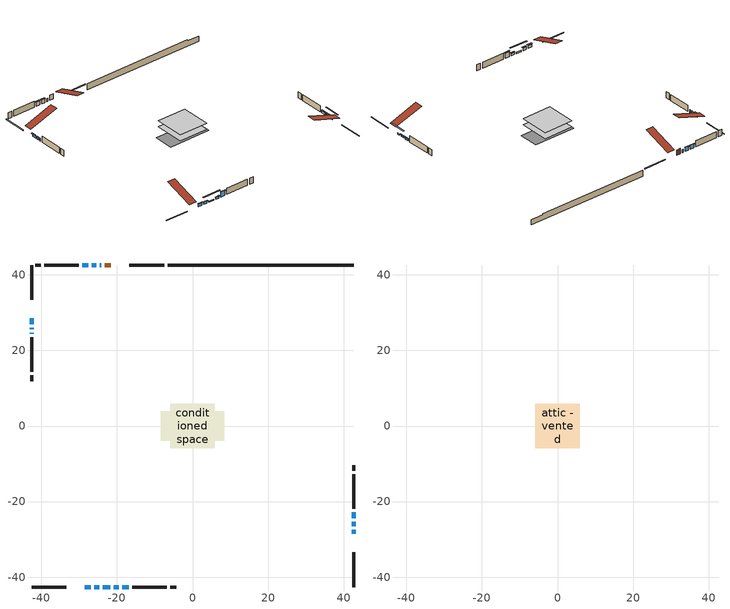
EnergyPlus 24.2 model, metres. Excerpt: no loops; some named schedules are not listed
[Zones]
conditioned space
 floor outside (Floor1 construction): -0.48,-0.48 -0.48,0.48 0.48,0.48 0.48,-0.48 z0.31
 floor adiabatic (AdiabaticFloorConstruction): -5.88,-5.88 -5.88,5.88 5.88,5.88 5.88,-5.88 z0.31
 floor foundation (Slab1 construction): -8.39,-3.91 -8.39,3.91 8.39,3.91 8.39,-3.91 z-2.13
 wall outside (RimJoist1 construction): -7.49,42.61 -16.71,42.61 / -42.61,-42.61 -33.39,-42.61 / -42.61,42.61 -42.61,33.39 / 42.61,-42.61 42.61,-33.39 z0.31:0.61
 wall outside (AdiabaticWallConstruction 1): -21.59,42.61 -23.21,42.61 z0.31:2.34
 wall outside (AdiabaticWallConstruction): -24.14,42.61 -24.56,42.61 / -42.61,26.01 -42.61,25.58 / -42.61,24.66 -42.61,24.4 z0.31:1.53; -28.52,-42.61 -26.94,-42.61 / -42.61,28.52 -42.61,26.94 z0.31:1.43; -26.01,-42.61 -24.74,-42.61 z0.31:1.28; 42.61,-28.52 42.61,-27.5 / -23.81,-42.61 -21.78,-42.61 z0.31:0.82; 42.61,-26.57 42.61,-25.3 / 42.61,-24.37 42.61,-22.85 / -20.85,-42.61 -19.58,-42.61 z0.31:1.12; -25.49,42.61 -26.71,42.61 / -27.64,42.61 -29.16,42.61 z0.31:1.83; -18.65,-42.61 -16.82,-42.61 z0.31:2.34
 wall outside (Wall1 construction): -30.09,42.61 -39.23,42.61 / -15.89,-42.61 -6.76,-42.61 / -42.61,23.47 -42.61,14.34 / 42.61,-21.92 42.61,-12.79 z0.31:2.75
 wall outside (Wall2 construction): -40.15,42.61 -41.68,42.61 / -5.83,-42.61 -4.31,-42.61 / -42.61,13.41 -42.61,11.88 / 42.61,-11.86 42.61,-10.33 z0.31:2.75
 wall foundation (FoundationWall1 construction): -6.57,42.61,-2.13 -6.57,42.61,0.31 37.69,42.61,0.31 37.69,42.61,-0.11 42.61,42.61,-0.11 42.61,42.61,-2.13
 window (WindowConstruction 9): -24.14,42.61 -24.56,42.61 z0.31:1.53
 window (WindowConstruction 6): -28.51,-42.61 -26.94,-42.61 z0.31:1.43
 window (WindowConstruction 7): -26.01,-42.61 -24.74,-42.61 z0.31:1.28
 window (WindowConstruction 8): -42.61,28.51 -42.61,26.94 z0.31:1.43
 window (WindowConstruction 11): 42.61,-28.51 42.61,-27.5 z0.31:0.82
 window (WindowConstruction 12): -23.81,-42.61 -21.78,-42.61 z0.31:0.82
 window (WindowConstruction 13): -42.61,26.01 -42.61,25.59 z0.31:1.53
 window (WindowConstruction 10): -42.61,24.66 -42.61,24.4 z0.31:1.53
 window (WindowConstruction): 42.61,-26.57 42.61,-25.3 z0.31:1.12
 window (WindowConstruction 1): 42.61,-24.37 42.61,-22.85 z0.31:1.12
 window (WindowConstruction 2): -25.49,42.61 -26.71,42.61 z0.31:1.83
 window (WindowConstruction 3): -27.64,42.61 -29.16,42.61 z0.31:1.83
 window (WindowConstruction 4): -20.85,-42.61 -19.58,-42.61 z0.31:1.12
 window (WindowConstruction 5): -18.65,-42.61 -16.82,-42.61 z0.31:2.34
 door (Door): -21.59,42.61 -23.21,42.61 z0.31:2.34
 ceiling adiabatic (AdiabaticFloorConstruction): 5.88,-5.88 5.88,5.88 -5.88,5.88 -5.88,-5.88 z0.31
attic - vented
 floor to conditioned space (Floor2 construction Reversed): -5.88,-5.88 -5.88,5.88 5.88,5.88 5.88,-5.88 z2.75
 roof outside (Roof1 construction): -20.66,42.61,2.75 -20.66,31.16,6.57 -17.64,31.16,6.57 -17.64,42.61,2.75; -29.44,-42.61,2.75 -29.44,-31.16,6.57 -32.46,-31.16,6.57 -32.46,-42.61,2.75; -42.61,29.44,2.75 -31.16,29.44,6.57 -31.16,32.46,6.57 -42.61,32.46,2.75; 42.61,-29.44,2.75 31.16,-29.44,6.57 31.16,-32.46,6.57 42.61,-32.46,2.75
shading: -26.74,-42.61 -28.72,-42.61 -28.72,-43.02 -26.74,-43.02 z1.63; -24.54,-42.61 -26.21,-42.61 -26.21,-43.02 -24.54,-43.02 z1.48; -42.61,26.74 -42.61,28.72 -43.02,28.72 -43.02,26.74 z1.63; 42.61,-24.86 42.61,-31.15 43.02,-31.15 43.02,-24.86 z3.46; -19.14,-42.61 -26.45,-42.61 -26.45,-43.02 -19.14,-43.02 z3.46; 42.61,-25.1 42.61,-26.77 43.02,-26.77 43.02,-25.1 z1.32; 42.61,-22.65 42.61,-24.57 43.02,-24.57 43.02,-22.65 z1.32; -26.91,42.61 -25.29,42.61 -25.29,43.02 -26.91,43.02 z2.04; -29.36,42.61 -27.44,42.61 -27.44,43.02 -29.36,43.02 z2.04; -19.38,-42.61 -21.05,-42.61 -21.05,-43.02 -19.38,-43.02 z1.32; -16.62,-42.61 -18.85,-42.61 -18.85,-43.02 -16.62,-43.02 z2.54
[Building]
Building 1: Terrain=Suburbs
[Site:Location]
Edmonton Intl AP_AB: Latitude {deg}=53.31; Longitude {deg}=-113.58; Time Zone {hr}=-7; Elevation {m}=723; Keep Site Location Information=Yes
[Site:GroundTemperature:Shallow]
-1.56185, -3.61833, -3.78302, -2.80711, 1.11059, 5.01004, 8.39065, 10.5322, 10.7141, 8.97234, 5.67794, 1.89811
[Site:WaterMainsTemperature]
Calculation Method=Schedule; Temperature Schedule=mains temperature schedule
[Material] Roughness=Rough; Thermal Absorptance=0.9
Name | Thickness {m} | Conductivity {W/m-K} | Density {kg/m3} | Specific Heat {J/kg-K} | Solar Absorptance | Visible Absorptance
asphalt or fiberglass shingles | 0.00635 | 0.162714 | 1121.4 | 1465.45 | 0.4 | 0.4
ceiling loosefill ins | 0.169333 | 0.0480833 | 16.02 | 1046.75 | 0.7 | 0.7
ceiling stud and cavity | 0.1397 | 0.154052 | 65.682 | 1177.47 | 0.7 | 0.7
concrete 4.0 in. | 0.1016 | 1.803125 | 2242.8 | 837.4 | 0.7 | 0.7
concrete 8.0 in. | 0.2032 | 1.803125 | 2242.8 | 837.4 | 0.7 | 0.7
door material | 0.04445 | 0.188738 | 512.64 | 1214.23 | 0.7 | 0.7
exterior vertical ins | 0.0102331 | 0.029427 | 32.04 | 1214.23 | 0.7 | 0.7
floor covering | 0.0127 | 0.0433444 | 54.468 | 1339.84 | 0.6 | 0.6
floor rigid ins; rim joist rigid ins | 0.051816 | 0.029427 | 32.04 | 1214.23 | 0.7 | 0.7
floor rigid ins 1; wall rigid ins | 0.512978 | 0.029427 | 32.04 | 1214.23 | 0.7 | 0.7
floor stud and cavity | 0.1397 | 0.103009 | 92.3553 | 1139.71 | 0.7 | 0.7
floor stud and cavity 1 | 0.1397 | 1.75129 | 37.0049 | 1207.88 | 0.7 | 0.7
furniture material conditioned space 1 | 0.1524 | 0.115458 | 640.8 | 1214.23 | 0.6 | 0.6
gypsum board | 0.0127 | 0.160291 | 801 | 837.4 | 0.6 | 0.6
gypsum board 1 | 0.0127 | 0.160291 | 801 | 837.4 | 0.7 | 0.7
osb sheathing 0.5 in. | 0.0127 | 0.115458 | 512.64 | 1214.23 | 0.7 | 0.7
osb sheathing 0.75 in. | 0.01905 | 0.115458 | 512.64 | 1214.23 | 0.7 | 0.7
osb sheathing 2.0 in. | 0.0508 | 0.115458 | 512.64 | 1214.23 | 0.7 | 0.7
rim joist stud and cavity | 0.0508 | 0.0413573 | 125.044 | 1163.47 | 0.6 | 0.6
wall stud and cavity | 0.1397 | 0.0934493 | 139.0536 | 1170.24 | 0.7 | 0.7
wall stud and cavity 1 | 0.1397 | 0.113829 | 139.0536 | 1170.24 | 0.7 | 0.7
wall stud and cavity 2 | 0.0889 | 0.380278 | 52.3479 | 1209.89 | 0.7 | 0.7
wall stud and cavity 3 | 0.0889 | 0.391764 | 83.0341 | 1211.67 | 0.7 | 0.7
wood siding | 0.0254 | 0.102417 | 544.68 | 1172.36 | 0.4 | 0.4
wood siding 1; wood siding 2; wood siding 3 | 0.0254 | 0.102417 | 544.68 | 1172.36 | 0.7 | 0.7
[WindowMaterial:SimpleGlazingSystem]
Name | U-Factor {W/m2-K} | Solar Heat Gain Coefficient
WindowMaterial | 4.33629 | 0.54
WindowMaterial 1 | 4.28803 | 0.54
WindowMaterial 2 | 3.308 | 0.63
WindowMaterial 3 | 3.29835 | 0.68
WindowMaterial 4 | 4.21762 | 0.68
WindowMaterial 5 | 3.93826 | 0.56
WindowMaterial 6 | 4.1438 | 0.54
WindowMaterial 7 | 3.33639 | 0.51
WindowMaterial 8 | 5.1119 | 0.64
WindowMaterial 9 | 5.10679 | 0.5
[Construction]
AdiabaticFloorConstruction: floor stud and cavity 1, floor rigid ins 1, osb sheathing 0.75 in., floor covering
AdiabaticWallConstruction: wood siding 2, wall rigid ins, wall stud and cavity 2, gypsum board
AdiabaticWallConstruction 1: wood siding 3, wall rigid ins, wall stud and cavity 2, gypsum board
Door: door material
Floor1 construction: floor stud and cavity, floor rigid ins, osb sheathing 0.75 in., floor covering
Floor2 construction Reversed: gypsum board, ceiling stud and cavity, ceiling loosefill ins
FoundationWall1 construction: concrete 8.0 in., gypsum board 1
furniture construction conditioned space 1: furniture material conditioned space 1
PartitionWallConstruction: gypsum board, wall stud and cavity 3, gypsum board
RimJoist1 construction: wood siding 1, rim joist rigid ins, osb sheathing 2.0 in., rim joist stud and cavity
Roof1 construction: asphalt or fiberglass shingles
Slab1 construction: concrete 4.0 in.
Wall1 construction: wood siding, osb sheathing 0.5 in., wall stud and cavity, gypsum board
Wall2 construction: wood siding, osb sheathing 0.5 in., wall stud and cavity 1, gypsum board
WindowConstruction; WindowConstruction 4: WindowMaterial
WindowConstruction 1: WindowMaterial 1
WindowConstruction 10: WindowMaterial 8
WindowConstruction 11; WindowConstruction 12; WindowConstruction 13: WindowMaterial 9
WindowConstruction 2: WindowMaterial 2
WindowConstruction 3: WindowMaterial 3
WindowConstruction 5: WindowMaterial 4
WindowConstruction 6; WindowConstruction 8: WindowMaterial 5
WindowConstruction 7: WindowMaterial 6
WindowConstruction 9: WindowMaterial 7
[Zone] Multiplier=1; Part of Total Floor Area=Yes
Name | Volume {m3}
attic - vented | 85.72
conditioned space | 686.9
[Space]
Name | Zone | Volume {m3}
attic - vented 1 | attic - vented | 85.72
conditioned space 1 | conditioned space | 686.9
[ZoneInfiltration:EffectiveLeakageArea]
infil attic - vented 1: Zone or Space=attic - vented 1; Schedule=Always On Discrete; Effective Air Leakage Area {cm2}=4810.44; Stack Coefficient=0.000265506; Wind Coefficient=1.10092e-05
[ZoneMixing]
whole house fan mix: Zone or Space=attic - vented; Schedule=Always On Continuous; Design Flow Rate Calculation Method=Flow/Zone; Design Flow Rate {m3/s}=0; Source Zone or Space=conditioned space
[SurfaceProperty:ExposedFoundationPerimeter]
Slab1: Exposed Perimeter Calculation Method=TotalExposedPerimeter; Total Exposed Perimeter {m}=49.176
[InternalMass] Zone or ZoneList=conditioned space; Space or SpaceList=conditioned space 1
Name | Construction | Surface Area {m2}
furniture mass conditioned space 1 | furniture construction conditioned space 1 | 108.116
partition wall mass | PartitionWallConstruction | 270.29
[Lights]
interior lighting: Zone or ZoneList or Space or SpaceList=conditioned space 1; Schedule=interior lighting schedule; Design Level Calculation Method=LightingLevel; Lighting Level {W}=343.2; Return Air Fraction=0; Fraction Radiant=0.6; Fraction Visible=0.2; Fraction Replaceable=1
[People]
occupants: Zone or ZoneList or Space or SpaceList=conditioned space 1; Number of People Schedule=occupants schedule; Number of People Calculation Method=People; Number of People=3; Fraction Radiant=0.314171; Sensible Heat Fraction=0.56303; Activity Level Schedule=occupants activity schedule; Carbon Dioxide Generation Rate {m3/s-W}=0; Enable ASHRAE 55 Comfort Warnings=No; Mean Radiant Temperature Calculation Type=EnclosureAveraged
[ElectricEquipment] Zone or ZoneList or Space or SpaceList=conditioned space 1; Design Level Calculation Method=EquipmentLevel
Name | Schedule | Design Level {W} | Fraction Latent | Fraction Radiant | Fraction Lost
clothes dryer | clothes dryer schedule | 140.772 | 0.015 | 0.081 | 0.85
clothes washer | clothes washer schedule | 32.1985 | 0.03 | 0.162 | 0.7
cooking range | cooking range schedule | 215.147 | 0.08 | 0.432 | 0.2
dishwasher | dishwasher schedule | 66.8632 | 0.3 | 0.18 | 0.4
fridge | fridge schedule | 72.9452 | 0 | 0.6 | 0
mech vent bath fan 0 | mech vent bath fan 0 schedule | 50.2 | 0 | 0 | 1
mech vent bath fan 1 | mech vent bath fan 1 schedule | 50.2 | 0 | 0 | 1
mech vent house fan | mech vent house fan schedule | 0 | 0 | 0 | 1
mech vent house fan cfis | mech vent house fan cfis schedule | 0 | 0 | 0 | 0
mech vent range fan 0 | mech vent range fan 0 schedule | 57 | 0 | 0 | 1
misc plug loads | misc plug loads schedule | 494.7 | 0.045 | 0.513 | 0.1
whole house fan | Always On Discrete | 0 | 0 | 0 | 1
[OtherEquipment] Zone or ZoneList or Space or SpaceList=conditioned space 1; Design Level Calculation Method=EquipmentLevel
Name | Fuel Type | Schedule | Design Level {W} | Fraction Latent | Fraction Radiant | Fraction Lost
clothes dryer 1 | Electricity | clothes dryer schedule | 0 | 0.015 | 0.081 | 0.85
cooking range 1 | Electricity | cooking range schedule | 0 | 0.08 | 0.432 | 0.2
general water use latent | None | general water use schedule | 62.594 | 1 | 0 | 0
general water use sensible | None | general water use schedule | -61.6891 | 0 | 0.6 | 0
mech vent house fan latent load | None | Always On Discrete | 0 | 1 | 0 | 0
mech vent house fan sensible load | None | Always On Discrete | 0 | 0 | 0 | 0
water heater energy adjustment1 | NaturalGas | Always On Discrete | 0.01 | 0 | 0 | 1
[ZoneInfiltration:DesignFlowRate] Zone or ZoneList or Space or SpaceList=conditioned space 1; Schedule=Always On Discrete; Design Flow Rate Calculation Method=Flow/Zone; Design Flow Rate {m3/s}=0
infil flow; natural vent flow; whole house fan flow
[AvailabilityManager:Scheduled]
central ac and furnace airloop Availability Manager: Schedule=Always On Discrete
[Foundation:Kiva]
Foundation Kiva 1: Initial Indoor Air Temperature {C}=18; Wall Height Above Grade {m}=0.309982; Wall Depth Below Slab {m}=0.2032; Custom Block Material Name 1=exterior vertical ins; Custom Block Depth 1 {m}=2.43998; Custom Block X Position 1 {m}=0.2159; Custom Block Z Position 1 {m}=0
[Foundation:Kiva:Settings]
Soil Conductivity {W/m-K}=0.849921; Soil Density {kg/m3}=1842.3; Soil Specific Heat {J/kg-K}=418.7; Ground Solar Absorptivity=0.9; Ground Thermal Absorptivity=0.9; Ground Surface Roughness {m}=0.03; Far-Field Width {m}=40; Deep-Ground Boundary Condition=ZeroFlux; Deep-Ground Depth {m}=40; Minimum Cell Dimension {m}=0.2; Maximum Cell Growth Coefficient=3; Simulation Timestep=Timestep
[Exterior:Lights]
exterior lighting: Schedule=exterior lighting schedule; Design Level {W}=75.6
[Generator:PVWatts]
PVSystem0 generator: DC System Capacity {W}=4589; Module Type=Standard; Array Type=FixedRoofMounted; System Losses=0.04; Array Geometry Type=TiltAzimuth; Tilt Angle {deg}=30; Azimuth Angle {deg}=0; Ground Coverage Ratio=0.4
[ElectricLoadCenter:Inverter:PVWatts]
PVSystem inverter: DC to AC Size Ratio=1.1; Inverter Efficiency=0.9
[ElectricLoadCenter:Distribution]
PVSystem elec load center dist: Generator List=PVSystem elec load center dist Generators; Generator Operation Scheme Type=Baseload; Electrical Buss Type=DirectCurrentWithInverter; Inverter=PVSystem inverter
[ElectricLoadCenter:Generators]
PVSystem elec load center dist Generators: Generator Name 1=PVSystem0 generator; Generator Object Type 1=Generator:PVWatts; Generator Rated Electric Power Output 1 {W}=4589
[EnergyManagementSystem:GlobalVariable]
central_ac_and_furnace_airloop_Fan_RTF
infil_program_Qfan
infil_program_Qinf
natural_vent_program_Qnv
natural_vent_program_Qwhf
[EnergyManagementSystem:Sensor]
Name | Output:Variable or Output:Meter Index Key | Output:Variable or Output:Meter
airflow_gain | infil flow | Infiltration Sensible Heat Gain Energy
airflow_gain_1 | natural vent flow | Infiltration Sensible Heat Gain Energy
airflow_gain_2 | whole house fan flow | Infiltration Sensible Heat Gain Energy
airflow_loss | infil flow | Infiltration Sensible Heat Loss Energy
airflow_loss_1 | natural vent flow | Infiltration Sensible Heat Loss Energy
airflow_loss_2 | whole house fan flow | Infiltration Sensible Heat Loss Energy
clg_load_cond |  | Cooling:EnergyTransfer:Zone:CONDITIONED SPACE
clg_sp_s; clg_sp_s_1 | cooling setpoint | Schedule Value
clothes_dryer_exhaust_0_sch_s | clothes dryer exhaust 0 schedule | Schedule Value
cool_season | cooling season schedule | Schedule Value
htg_load_cond |  | Heating:EnergyTransfer:Zone:CONDITIONED SPACE
htg_sp_s; htg_sp_s_1 | heating setpoint | Schedule Value
ig_ee_conv | clothes dryer | Electric Equipment Convective Heating Energy
ig_ee_conv_2 | cooking range | Electric Equipment Convective Heating Energy
ig_ee_conv_4 | fridge | Electric Equipment Convective Heating Energy
ig_ee_conv_5 | misc plug loads | Electric Equipment Convective Heating Energy
ig_ee_conv_6 | whole house fan | Electric Equipment Convective Heating Energy
ig_ee_rad | clothes dryer | Electric Equipment Radiant Heating Energy
ig_ee_rad_2 | cooking range | Electric Equipment Radiant Heating Energy
ig_ee_rad_4 | fridge | Electric Equipment Radiant Heating Energy
ig_ee_rad_5 | misc plug loads | Electric Equipment Radiant Heating Energy
ig_ee_rad_6 | whole house fan | Electric Equipment Radiant Heating Energy
ig_lgt_conv | interior lighting | Lights Convective Heating Energy
ig_lgt_rad | interior lighting | Lights Radiant Heating Energy
ig_lgt_vis | interior lighting | Lights Visible Radiation Heating Energy
ig_oe_conv | clothes dryer 1 | Other Equipment Convective Heating Energy
ig_oe_conv_1 | cooking range 1 | Other Equipment Convective Heating Energy
ig_oe_conv_2 | general water use latent | Other Equipment Convective Heating Energy
ig_oe_conv_3 | general water use sensible | Other Equipment Convective Heating Energy
ig_oe_conv_4 | water heater energy adjustment1 | Other Equipment Convective Heating Energy
ig_oe_rad | clothes dryer 1 | Other Equipment Radiant Heating Energy
ig_oe_rad_1 | cooking range 1 | Other Equipment Radiant Heating Energy
ig_oe_rad_2 | general water use latent | Other Equipment Radiant Heating Energy
ig_oe_rad_3 | general water use sensible | Other Equipment Radiant Heating Energy
ig_oe_rad_4 | water heater energy adjustment1 | Other Equipment Radiant Heating Energy
ig_ppl_conv | occupants | People Convective Heating Energy
ig_ppl_rad | occupants | People Radiant Heating Energy
im_conv | furniture mass conditioned space 1 | Surface Inside Face Convection Heat Gain Energy
im_conv_1 | partition wall mass | Surface Inside Face Convection Heat Gain Energy
im_ig | furniture mass conditioned space 1 | Surface Inside Face Internal Gains Radiation Heat Gain Energy
im_ig_1 | partition wall mass | Surface Inside Face Internal Gains Radiation Heat Gain Energy
im_lgt | furniture mass conditioned space 1 | Surface Inside Face Lights Radiation Heat Gain Energy
im_lgt_1 | partition wall mass | Surface Inside Face Lights Radiation Heat Gain Energy
im_sol | furniture mass conditioned space 1 | Surface Inside Face Solar Radiation Heat Gain Energy
im_sol_1 | partition wall mass | Surface Inside Face Solar Radiation Heat Gain Energy
im_surf | furniture mass conditioned space 1 | Surface Inside Face Net Surface Thermal Radiation Heat Gain Energy
im_surf_1 | partition wall mass | Surface Inside Face Net Surface Thermal Radiation Heat Gain Energy
mech_vent_bath_fan_0_sch_s | mech vent bath fan 0 schedule | Schedule Value
mech_vent_bath_fan_1_sch_s | mech vent bath fan 1 schedule | Schedule Value
mech_vent_range_fan_0_sch_s | mech vent range fan 0 schedule | Schedule Value
mv_conv | mech vent bath fan 0 | Electric Equipment Convective Heating Energy
mv_conv_1 | mech vent bath fan 1 | Electric Equipment Convective Heating Energy
mv_conv_2 | mech vent house fan | Electric Equipment Convective Heating Energy
mv_conv_3 | mech vent house fan cfis | Electric Equipment Convective Heating Energy
mv_conv_4 | mech vent range fan 0 | Electric Equipment Convective Heating Energy
mv_conv_5 | mech vent house fan latent load | Other Equipment Convective Heating Energy
mv_conv_6 | mech vent house fan sensible load | Other Equipment Convective Heating Energy
mv_rad | mech vent bath fan 0 | Electric Equipment Radiant Heating Energy
mv_rad_1 | mech vent bath fan 1 | Electric Equipment Radiant Heating Energy
mv_rad_2 | mech vent house fan | Electric Equipment Radiant Heating Energy
mv_rad_3 | mech vent house fan cfis | Electric Equipment Radiant Heating Energy
mv_rad_4 | mech vent range fan 0 | Electric Equipment Radiant Heating Energy
mv_rad_5 | mech vent house fan latent load | Other Equipment Radiant Heating Energy
mv_rad_6 | mech vent house fan sensible load | Other Equipment Radiant Heating Energy
natural_vent_s | natural vent schedule | Schedule Value
out_pb_s |  | Site Outdoor Air Barometric Pressure
out_wt_s |  | Site Outdoor Air Humidity Ratio
site_vw_s |  | Site Wind Speed
ss_back_out | Window1 | Surface Window Shortwave from Zone Back Out Window Heat Transfer Rate
ss_back_out_1 | Window10 | Surface Window Shortwave from Zone Back Out Window Heat Transfer Rate
ss_back_out_10 | Window5 | Surface Window Shortwave from Zone Back Out Window Heat Transfer Rate
ss_back_out_11 | Window7 | Surface Window Shortwave from Zone Back Out Window Heat Transfer Rate
ss_back_out_12 | Window8 | Surface Window Shortwave from Zone Back Out Window Heat Transfer Rate
ss_back_out_13 | Window9 | Surface Window Shortwave from Zone Back Out Window Heat Transfer Rate
ss_back_out_2 | Window11 | Surface Window Shortwave from Zone Back Out Window Heat Transfer Rate
ss_back_out_3 | Window12 | Surface Window Shortwave from Zone Back Out Window Heat Transfer Rate
ss_back_out_4 | Window13 | Surface Window Shortwave from Zone Back Out Window Heat Transfer Rate
ss_back_out_5 | Window14 | Surface Window Shortwave from Zone Back Out Window Heat Transfer Rate
ss_back_out_6 | Window16 | Surface Window Shortwave from Zone Back Out Window Heat Transfer Rate
ss_back_out_7 | Window2 | Surface Window Shortwave from Zone Back Out Window Heat Transfer Rate
ss_back_out_8 | Window3 | Surface Window Shortwave from Zone Back Out Window Heat Transfer Rate
ss_back_out_9 | Window4 | Surface Window Shortwave from Zone Back Out Window Heat Transfer Rate
ss_conv | Door1 | Surface Inside Face Convection Heat Gain Energy
ss_conv_1 | Window1 | Surface Inside Face Convection Heat Gain Energy
ss_conv_10 | Window4 | Surface Inside Face Convection Heat Gain Energy
ss_conv_11 | Window5 | Surface Inside Face Convection Heat Gain Energy
ss_conv_12 | Window7 | Surface Inside Face Convection Heat Gain Energy
ss_conv_13 | Window8 | Surface Inside Face Convection Heat Gain Energy
ss_conv_14 | Window9 | Surface Inside Face Convection Heat Gain Energy
ss_conv_2 | Window10 | Surface Inside Face Convection Heat Gain Energy
ss_conv_3 | Window11 | Surface Inside Face Convection Heat Gain Energy
ss_conv_4 | Window12 | Surface Inside Face Convection Heat Gain Energy
ss_conv_5 | Window13 | Surface Inside Face Convection Heat Gain Energy
ss_conv_6 | Window14 | Surface Inside Face Convection Heat Gain Energy
ss_conv_7 | Window16 | Surface Inside Face Convection Heat Gain Energy
ss_conv_8 | Window2 | Surface Inside Face Convection Heat Gain Energy
ss_conv_9 | Window3 | Surface Inside Face Convection Heat Gain Energy
ss_ig | Door1 | Surface Inside Face Internal Gains Radiation Heat Gain Energy
ss_ig_1 | Window1 | Surface Inside Face Internal Gains Radiation Heat Gain Energy
ss_ig_10 | Window4 | Surface Inside Face Internal Gains Radiation Heat Gain Energy
ss_ig_11 | Window5 | Surface Inside Face Internal Gains Radiation Heat Gain Energy
ss_ig_12 | Window7 | Surface Inside Face Internal Gains Radiation Heat Gain Energy
ss_ig_13 | Window8 | Surface Inside Face Internal Gains Radiation Heat Gain Energy
ss_ig_14 | Window9 | Surface Inside Face Internal Gains Radiation Heat Gain Energy
ss_ig_2 | Window10 | Surface Inside Face Internal Gains Radiation Heat Gain Energy
ss_ig_3 | Window11 | Surface Inside Face Internal Gains Radiation Heat Gain Energy
ss_ig_4 | Window12 | Surface Inside Face Internal Gains Radiation Heat Gain Energy
ss_ig_5 | Window13 | Surface Inside Face Internal Gains Radiation Heat Gain Energy
ss_ig_6 | Window14 | Surface Inside Face Internal Gains Radiation Heat Gain Energy
ss_ig_7 | Window16 | Surface Inside Face Internal Gains Radiation Heat Gain Energy
ss_ig_8 | Window2 | Surface Inside Face Internal Gains Radiation Heat Gain Energy
ss_ig_9 | Window3 | Surface Inside Face Internal Gains Radiation Heat Gain Energy
ss_lgt | Door1 | Surface Inside Face Lights Radiation Heat Gain Energy
ss_sol | Door1 | Surface Inside Face Solar Radiation Heat Gain Energy
ss_surf | Door1 | Surface Inside Face Net Surface Thermal Radiation Heat Gain Energy
ss_surf_1 | Window1 | Surface Inside Face Net Surface Thermal Radiation Heat Gain Energy
ss_surf_10 | Window4 | Surface Inside Face Net Surface Thermal Radiation Heat Gain Energy
ss_surf_11 | Window5 | Surface Inside Face Net Surface Thermal Radiation Heat Gain Energy
ss_surf_12 | Window7 | Surface Inside Face Net Surface Thermal Radiation Heat Gain Energy
ss_surf_13 | Window8 | Surface Inside Face Net Surface Thermal Radiation Heat Gain Energy
ss_surf_14 | Window9 | Surface Inside Face Net Surface Thermal Radiation Heat Gain Energy
ss_surf_2 | Window10 | Surface Inside Face Net Surface Thermal Radiation Heat Gain Energy
ss_surf_3 | Window11 | Surface Inside Face Net Surface Thermal Radiation Heat Gain Energy
ss_surf_4 | Window12 | Surface Inside Face Net Surface Thermal Radiation Heat Gain Energy
ss_surf_5 | Window13 | Surface Inside Face Net Surface Thermal Radiation Heat Gain Energy
ss_surf_6 | Window14 | Surface Inside Face Net Surface Thermal Radiation Heat Gain Energy
ss_surf_7 | Window16 | Surface Inside Face Net Surface Thermal Radiation Heat Gain Energy
ss_surf_8 | Window2 | Surface Inside Face Net Surface Thermal Radiation Heat Gain Energy
ss_surf_9 | Window3 | Surface Inside Face Net Surface Thermal Radiation Heat Gain Energy
ss_trans_in | Window1 | Surface Window Transmitted Solar Radiation Rate
ss_trans_in_1 | Window10 | Surface Window Transmitted Solar Radiation Rate
ss_trans_in_10 | Window5 | Surface Window Transmitted Solar Radiation Rate
ss_trans_in_11 | Window7 | Surface Window Transmitted Solar Radiation Rate
ss_trans_in_12 | Window8 | Surface Window Transmitted Solar Radiation Rate
ss_trans_in_13 | Window9 | Surface Window Transmitted Solar Radiation Rate
ss_trans_in_2 | Window11 | Surface Window Transmitted Solar Radiation Rate
ss_trans_in_3 | Window12 | Surface Window Transmitted Solar Radiation Rate
ss_trans_in_4 | Window13 | Surface Window Transmitted Solar Radiation Rate
